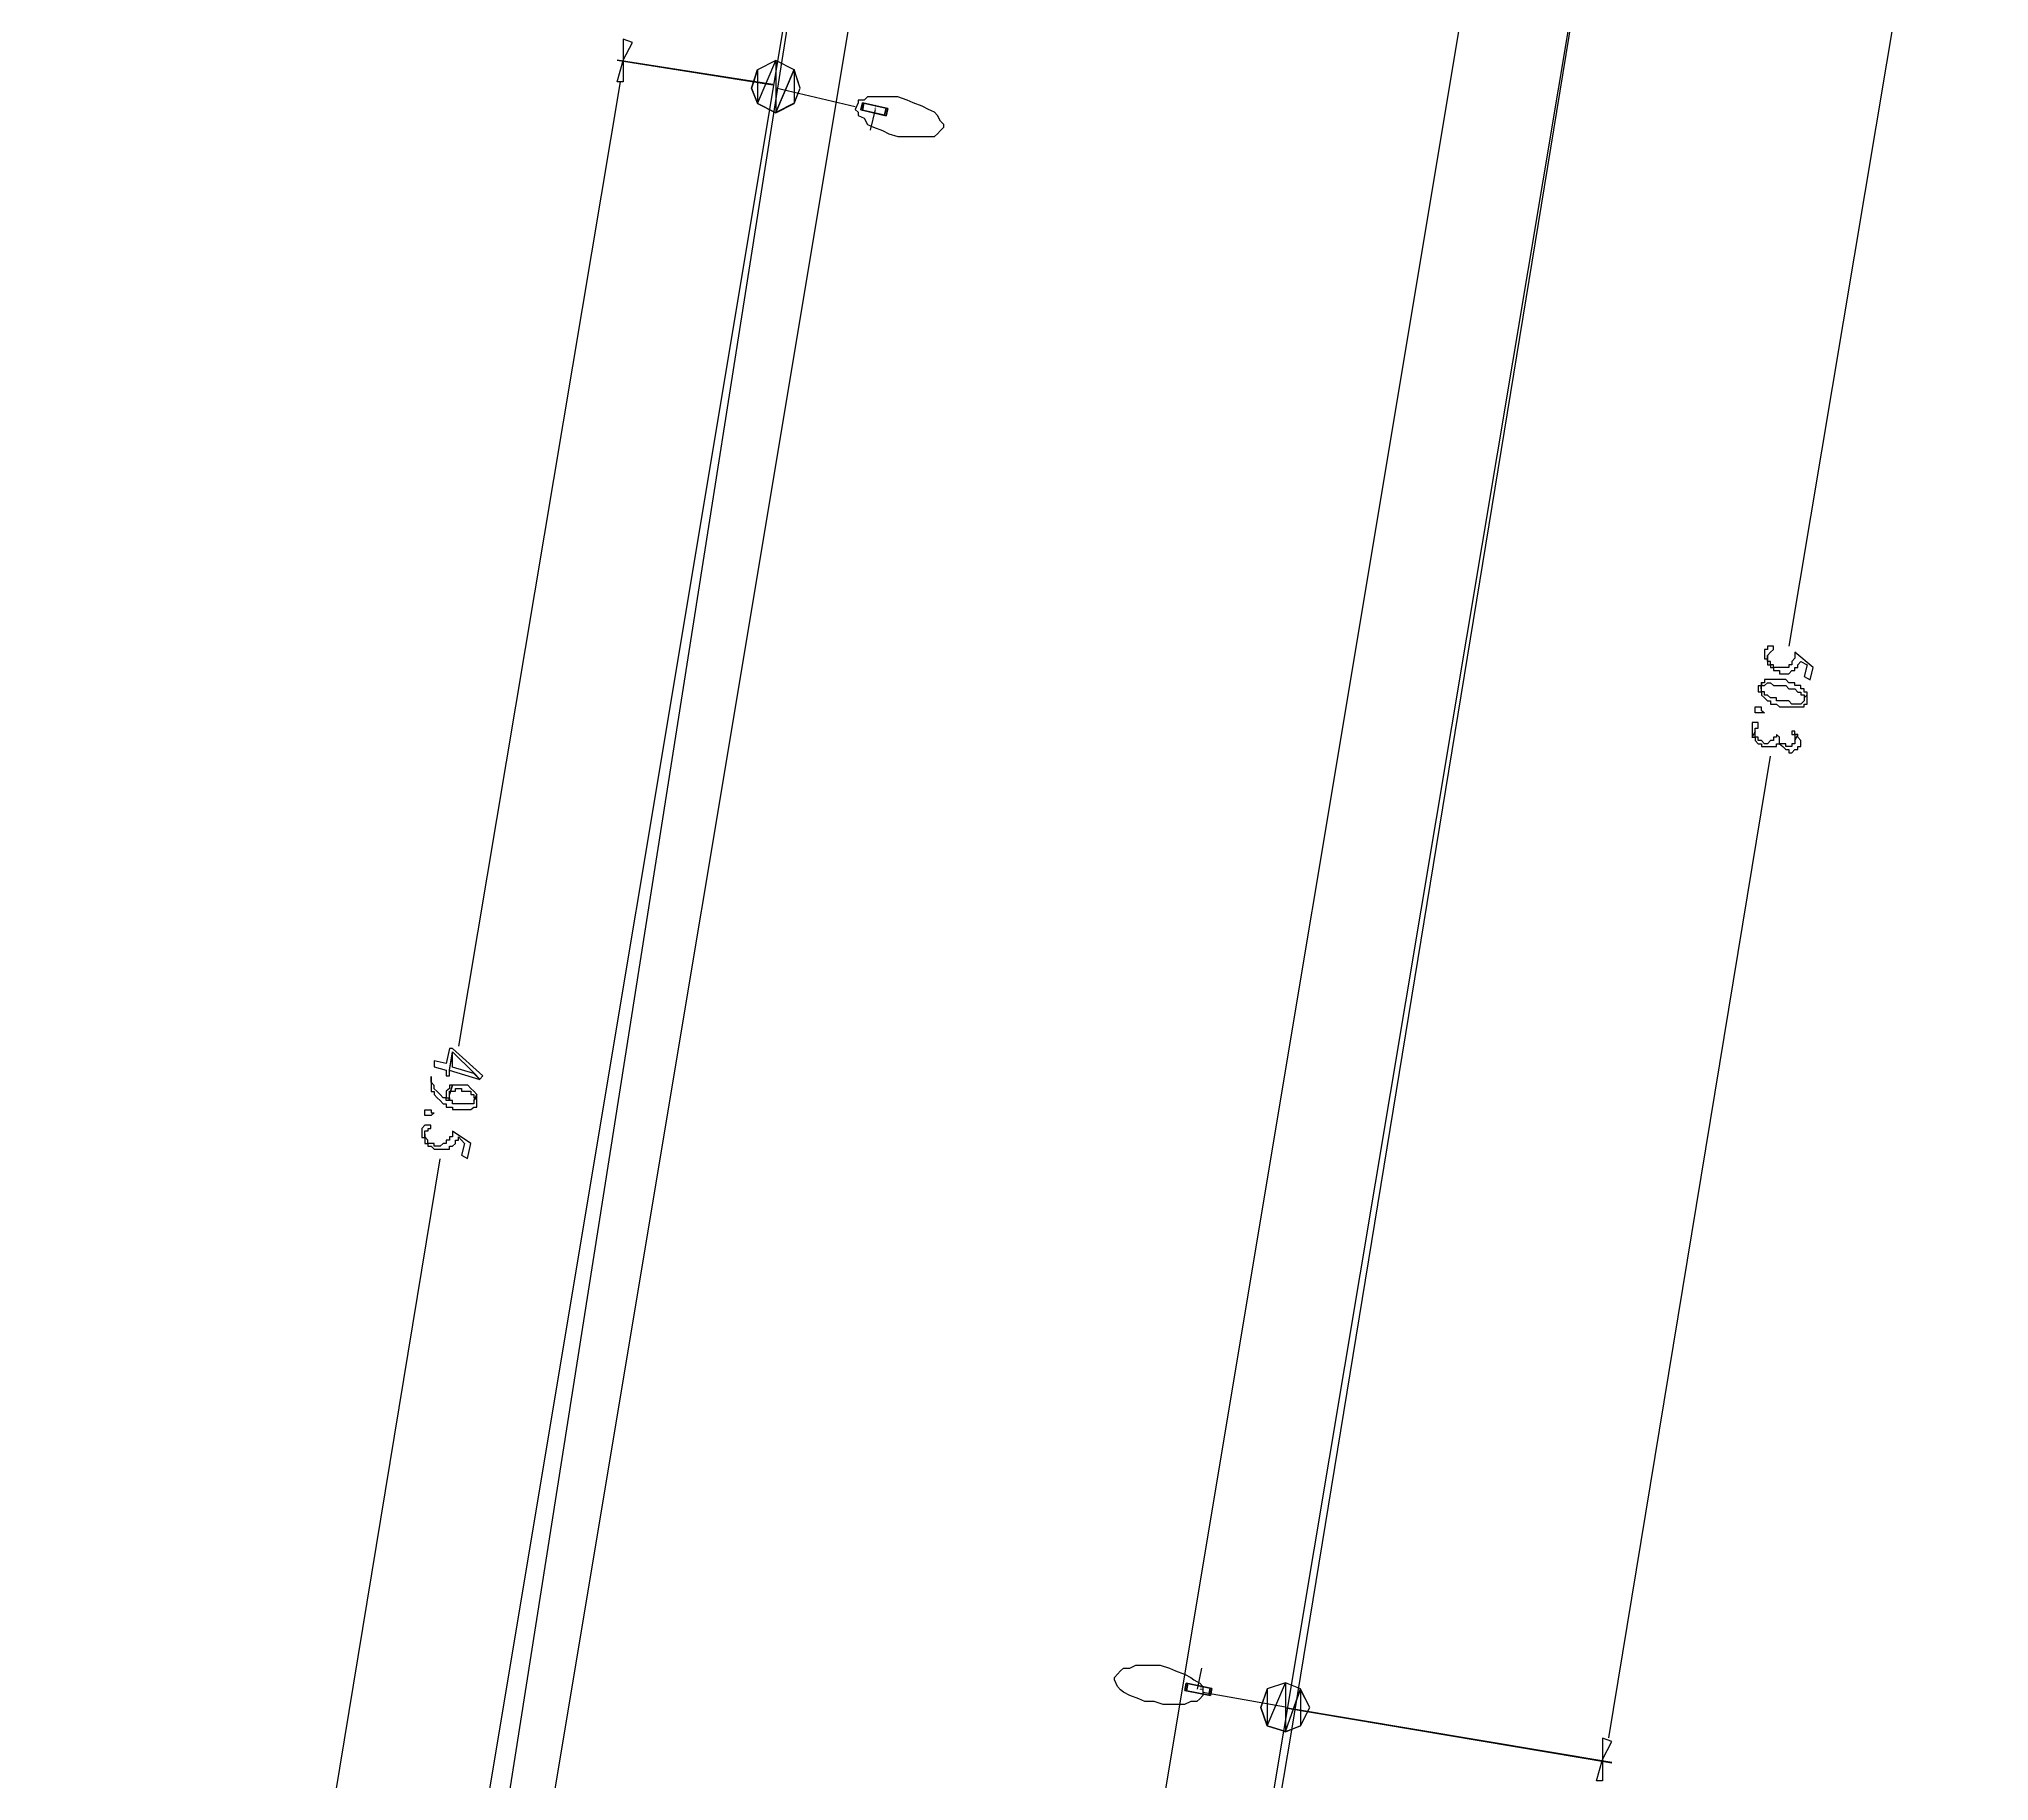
# Model space of a CAD drawing. Extents: x 212106 to 638151, y -1311344 to 1260505.
# Drawn here: x 383780 to 429430, y 905301 to 946094 of the extents above; entities that cross this region are included whole.
import ezdxf

# ---------------------------------------------------------------- set-up
doc = ezdxf.new("R2010")
doc.units = 0
doc.header["$MEASUREMENT"] = 0
for name, color, linetype in [('at_Entity', 7, 'Continuous'), ('DLXLUM01', 3, 'Continuous'), ('DLXLUMEX', 2, 'Continuous'), ('DLXSCENE', 7, 'Continuous')]:
    doc.layers.add(name, color=color, linetype=linetype)

# ---------------------------------------------------------------- blocks, each defined once
blk = doc.blocks.new('*U154')
for p, q in [((-260, 147), (-298, -18)), ((-298, -18), (-260, 147)), ((298, 18), (-260, 147)), ((-222, 138), (-260, 147)), ((-260, 147), (298, 18)), ((-260, 147), (-222, 138)), ((-222, 138), (-260, -27)), ((-260, -27), (-222, 138)), ((337, 10), (-222, 138)), ((-222, 138), (337, 10)), ((260, -147), (298, 18)), ((298, 18), (260, -147)), ((298, 18), (337, 10)), ((337, 10), (298, 18)), ((299, -156), (337, 10)), ((337, 10), (299, -156)), ((-298, -18), (260, -147)), ((260, -147), (-298, -18)), ((-298, -18), (-260, -27)), ((-260, -27), (-298, -18)), ((-260, -27), (299, -156)), ((299, -156), (-260, -27)), ((260, -147), (299, -156)), ((299, -156), (260, -147))]:
    blk.add_line(p, q)
at = {"color": 1}
blk.add_line((38, -9), (-74, -496), dxfattribs=at)
at = {"layer": 'DLXLUMEX', "color": 7}
blk.add_text('1', height=100, dxfattribs=at).set_placement((0, 0))
blk = doc.blocks.new('*U105')
at = {"color": 1}
blk.add_line((-39, 8), (58, 498), dxfattribs=at)
for p, q in [((-303, 147), (-336, -20)), ((-336, -20), (-303, 147)), ((-265, 139), (-303, 147)), ((259, 35), (-303, 147)), ((-303, 147), (-265, 139)), ((-303, 147), (259, 35)), ((-265, 139), (-298, -28)), ((-298, -28), (-265, 139)), ((298, 28), (-265, 139)), ((-265, 139), (298, 28)), ((226, -131), (259, 35)), ((259, 35), (226, -131)), ((298, 28), (259, 35)), ((259, 35), (298, 28)), ((265, -139), (298, 28)), ((298, 28), (265, -139)), ((-336, -20), (226, -131)), ((-298, -28), (-336, -20)), ((-336, -20), (-298, -28)), ((226, -131), (-336, -20)), ((-298, -28), (265, -139)), ((265, -139), (-298, -28)), ((226, -131), (265, -139)), ((265, -139), (226, -131))]:
    blk.add_line(p, q)
at = {"layer": 'DLXLUMEX', "color": 7}
blk.add_text('1', height=100, dxfattribs=at).set_placement((0, 0))
blk = doc.blocks.new('*U97')
for p, q in [((51242, 967276), (43243, 916992)), ((55171, 877848), (63385, 927998)), ((43243, 916992), (35530, 868004)), ((47027, 829921), (55171, 877848))]:
    blk.add_line(p, q)

msp = doc.modelspace()

# ---------------------------------------------------------------- linework, layer by layer
at = {"layer": 'at_Entity', "color": 4}
for p, q in [((465456, 1237080), (356316, 581961)), ((449884, 1229433), (342316, 583735))]:
    msp.add_line(p, q, dxfattribs=at)
at = {"layer": 'at_Entity', "color": 1}
for p, q in [((448385, 1229513), (340674, 583168)), ((466885, 1229375), (358388, 580248))]:
    msp.add_line(p, q, dxfattribs=at)
at = {"layer": 'at_Entity', "color": 0}
for p, q in [((428599, 954868), (424744, 931877)), ((397672, 946010), (397457, 946088)), ((397457, 946088), (397457, 945594)), ((397457, 945594), (397672, 946010)), ((400957, 945016), (397314, 945587)), ((397314, 945093), (397458, 945587)), ((400958, 945029), (397315, 945596)), ((397458, 945587), (397458, 945093)), ((401030, 945587), (400600, 945371)), ((401030, 945587), (400600, 945371)), ((400600, 944584), (401030, 945587)), ((400600, 944584), (401030, 945587)), ((401030, 945587), (400600, 945371)), ((401030, 945587), (400600, 945371)), ((401030, 945587), (400600, 945371)), ((400600, 944584), (401030, 945587)), ((400600, 944584), (401030, 945587)), ((401030, 945587), (400600, 945371)), ((401457, 945371), (401030, 945587)), ((401457, 945371), (401030, 945587)), ((401030, 945587), (401030, 944368)), ((401030, 945587), (401030, 944368)), ((401457, 945371), (401030, 945587)), ((401457, 945371), (401030, 945587)), ((401457, 945371), (401030, 945587)), ((401030, 945587), (401030, 944368)), ((401030, 945587), (401030, 944368)), ((401457, 945371), (401030, 945587)), ((397387, 945093), (393600, 922510)), ((397458, 945093), (397314, 945093)), ((400600, 945371), (400457, 944939)), ((400600, 945371), (400457, 944939)), ((400600, 945371), (400457, 944939)), ((400600, 945371), (400457, 944939)), ((400459, 944945), (400601, 945377)), ((400459, 944945), (400601, 945377)), ((400600, 945371), (400600, 944584)), ((400600, 945371), (400600, 944584)), ((400601, 945377), (400601, 944590)), ((400601, 945377), (400601, 944590)), ((401030, 944374), (401459, 945377)), ((401030, 944374), (401459, 945377)), ((401030, 944368), (401457, 945371)), ((401030, 944368), (401457, 945371)), ((401601, 944939), (401457, 945371)), ((401601, 944939), (401457, 945371)), ((401601, 944939), (401457, 945371)), ((401601, 944939), (401457, 945371)), ((401601, 944945), (401459, 945377)), ((401459, 945377), (401459, 944590)), ((401459, 945377), (401459, 944590)), ((401601, 944945), (401459, 945377)), ((401459, 945377), (401459, 944590)), ((401459, 945377), (401459, 944590)), ((400457, 944939), (400600, 944584)), ((400457, 944939), (400600, 944584)), ((400457, 944939), (400600, 944584)), ((400457, 944939), (400600, 944584)), ((400601, 944590), (400459, 944945)), ((400601, 944590), (400459, 944945)), ((400600, 944584), (401030, 944368)), ((401030, 944368), (400600, 944584)), ((400600, 944584), (401030, 944368)), ((400600, 944584), (401030, 944368)), ((401030, 944368), (400600, 944584)), ((400600, 944584), (401030, 944368)), ((401030, 944947), (402886, 944515)), ((401459, 944590), (401030, 944374)), ((401459, 944590), (401030, 944374)), ((401030, 944368), (401457, 944584)), ((401030, 944368), (401457, 944584)), ((401030, 944368), (401457, 944584)), ((401030, 944368), (401457, 944584)), ((401457, 944584), (401601, 944939)), ((401457, 944584), (401601, 944939)), ((401457, 944584), (401601, 944939)), ((401457, 944584), (401601, 944939)), ((401459, 944590), (401601, 944945)), ((401459, 944590), (401601, 944945)), ((402959, 944598), (402886, 944444)), ((403101, 944660), (402959, 944660)), ((402959, 944660), (402959, 944598)), ((403173, 944737), (403101, 944660)), ((403315, 944737), (403173, 944737)), ((403530, 944737), (403315, 944737)), ((403673, 944737), (403530, 944737)), ((403886, 944737), (403673, 944737)), ((404101, 944660), (403886, 944737)), ((404244, 944598), (404101, 944660)), ((404459, 944521), (404244, 944598)), ((404601, 944444), (404459, 944521)), ((401030, 944368), (401030, 944368)), ((401030, 944368), (401030, 944368)), ((401030, 944368), (401030, 944368)), ((402886, 944444), (402959, 944382)), ((402959, 944382), (402959, 944305)), ((402959, 944305), (403101, 944243)), ((403101, 944243), (403173, 944089)), ((403173, 944089), (403315, 944027)), ((404744, 944382), (404601, 944444)), ((404815, 944305), (404744, 944382)), ((404886, 944166), (404815, 944305)), ((404959, 944089), (404886, 944166)), ((404959, 944027), (404959, 944089)), ((403315, 944027), (403530, 943950)), ((403530, 943950), (403673, 943873)), ((403673, 943873), (403886, 943811)), ((403886, 943811), (404030, 943811)), ((404030, 943811), (404244, 943811)), ((404244, 943811), (404459, 943811)), ((404459, 943811), (404601, 943811)), ((404601, 943811), (404744, 943811)), ((404744, 943811), (404815, 943873)), ((404815, 943873), (404886, 943950)), ((404886, 943950), (404959, 944027)), ((404959, 944027), (404959, 944027)), ((424243, 931795), (424171, 931795)), ((424171, 931795), (424171, 931795)), ((424171, 931795), (424171, 931734)), ((424171, 931734), (424171, 931734)), ((424171, 931734), (424171, 931657)), ((424313, 931872), (424243, 931872)), ((424243, 931872), (424243, 931872)), ((424243, 931872), (424243, 931872)), ((424243, 931872), (424243, 931795)), ((424243, 931657), (424313, 931734)), ((424386, 931872), (424313, 931872)), ((424313, 931872), (424313, 931872)), ((424313, 931734), (424386, 931795)), ((424313, 931734), (424313, 931734)), ((424313, 931734), (424313, 931734)), ((424386, 931795), (424386, 931872)), ((424386, 931872), (424386, 931872)), ((424386, 931795), (424386, 931795)), ((424386, 931795), (424386, 931795)), ((425313, 931379), (424885, 931732)), ((424885, 931732), (424885, 931656)), ((424171, 931657), (424171, 931657)), ((424171, 931657), (424171, 931657)), ((424171, 931657), (424171, 931580)), ((424171, 931580), (424171, 931580)), ((424171, 931580), (424243, 931580)), ((424242, 931594), (424242, 931656)), ((424242, 931656), (424242, 931517)), ((424242, 931517), (424242, 931594)), ((424242, 931594), (424242, 931594)), ((424242, 931594), (424242, 931594)), ((424314, 931517), (424242, 931517)), ((424242, 931517), (424242, 931517)), ((424242, 931517), (424242, 931441)), ((424242, 931441), (424242, 931441)), ((424242, 931441), (424314, 931441)), ((424243, 931519), (424243, 931657)), ((424243, 931657), (424243, 931657)), ((424243, 931657), (424243, 931657)), ((424243, 931657), (424243, 931657)), ((424243, 931580), (424243, 931519)), ((424314, 931441), (424314, 931517)), ((424314, 931517), (424314, 931517)), ((424386, 931441), (424314, 931441)), ((424314, 931441), (424314, 931379)), ((424314, 931379), (424314, 931379)), ((424314, 931379), (424386, 931379)), ((424386, 931379), (424386, 931441)), ((424386, 931441), (424386, 931441)), ((424457, 931379), (424386, 931379)), ((424386, 931379), (424386, 931303)), ((424386, 931303), (424386, 931303)), ((424386, 931303), (424386, 931303)), ((424386, 931303), (424457, 931303)), ((424529, 931379), (424457, 931379)), ((424457, 931379), (424457, 931379)), ((424457, 931303), (424457, 931303)), ((424457, 931303), (424529, 931303)), ((424600, 931379), (424529, 931379)), ((424529, 931379), (424529, 931379)), ((424529, 931303), (424529, 931226)), ((424672, 931379), (424600, 931379)), ((424600, 931379), (424600, 931379)), ((424600, 931379), (424600, 931379)), ((424742, 931379), (424672, 931379)), ((424672, 931379), (424672, 931379)), ((424672, 931379), (424672, 931379)), ((424815, 931441), (424742, 931441)), ((424742, 931441), (424742, 931441)), ((424742, 931441), (424742, 931379)), ((424742, 931226), (424815, 931303)), ((424885, 931594), (424815, 931517)), ((424815, 931517), (424815, 931517)), ((424815, 931517), (424815, 931517)), ((424815, 931517), (424815, 931441)), ((424815, 931441), (424815, 931441)), ((424815, 931303), (424815, 931303)), ((424815, 931303), (424815, 931303)), ((424815, 931303), (424885, 931303)), ((424885, 931656), (424885, 931656)), ((424885, 931656), (424885, 931594)), ((424885, 931594), (424885, 931594)), ((424885, 931594), (424885, 931594)), ((424885, 931303), (424885, 931379)), ((424885, 931379), (424885, 931379)), ((424885, 931379), (424957, 931379)), ((424885, 931303), (424885, 931303)), ((424957, 931441), (425028, 931517)), ((424957, 931379), (424957, 931441)), ((424957, 931441), (424957, 931441)), ((424957, 931379), (424957, 931379)), ((425028, 931517), (425028, 931517)), ((425028, 931517), (425028, 931517)), ((425028, 931517), (425171, 931441)), ((425171, 931441), (425100, 931164)), ((425243, 931088), (425313, 931379)), ((424101, 930945), (424029, 930945)), ((424029, 930945), (424029, 930884)), ((424029, 930884), (424029, 930884)), ((424029, 930884), (424029, 930884)), ((424029, 930884), (424029, 930884)), ((424029, 930884), (424029, 930807)), ((424029, 930807), (424101, 930807)), ((424171, 931015), (424100, 931015)), ((424100, 931015), (424100, 931015)), ((424100, 931015), (424100, 930877)), ((424100, 930877), (424100, 930954)), ((424100, 930954), (424100, 930954)), ((424100, 930954), (424171, 930954)), ((424100, 930877), (424100, 930877)), ((424101, 930884), (424101, 931022)), ((424101, 931022), (424101, 931022)), ((424101, 931022), (424101, 930945)), ((424101, 930945), (424101, 930945)), ((424101, 930807), (424101, 930884)), ((424101, 930884), (424101, 930884)), ((424101, 930884), (424101, 930884)), ((424171, 930807), (424101, 930807)), ((424101, 930807), (424101, 930807)), ((424101, 930807), (424101, 930731)), ((424243, 931092), (424171, 931092)), ((424171, 931092), (424171, 931015)), ((424171, 930954), (424243, 931015)), ((424171, 930954), (424171, 930954)), ((424171, 930954), (424171, 930954)), ((424171, 930731), (424171, 930807)), ((424314, 931092), (424243, 931092)), ((424243, 931092), (424243, 931092)), ((424243, 931092), (424243, 931092)), ((424243, 931015), (424243, 931015)), ((424243, 931015), (424243, 931015)), ((424243, 931015), (424314, 931015)), ((424386, 931092), (424314, 931092)), ((424314, 931092), (424314, 931092)), ((424314, 931015), (424314, 931015)), ((424314, 931015), (424386, 930954)), ((424458, 931092), (424386, 931092)), ((424386, 931092), (424386, 931092)), ((424386, 930954), (424386, 930954)), ((424386, 930954), (424458, 930954)), ((424529, 931092), (424458, 931092)), ((424458, 931092), (424458, 931092)), ((424458, 931092), (424458, 931092)), ((424458, 930954), (424458, 930954)), ((424458, 930954), (424529, 930954)), ((424529, 931226), (424600, 931226)), ((424601, 931092), (424529, 931092)), ((424529, 931092), (424529, 931092)), ((424529, 930954), (424529, 930954)), ((424529, 930954), (424601, 930954)), ((424600, 931226), (424600, 931226)), ((424600, 931226), (424600, 931226)), ((424600, 931226), (424672, 931226)), ((424671, 931092), (424601, 931092)), ((424601, 931092), (424601, 931092)), ((424601, 930954), (424601, 930954)), ((424601, 930954), (424601, 930954)), ((424601, 930954), (424671, 930954)), ((424744, 931015), (424671, 931092)), ((424671, 931092), (424671, 931092)), ((424671, 930954), (424671, 930954)), ((424671, 930954), (424744, 930877)), ((424672, 931226), (424672, 931226)), ((424672, 931226), (424742, 931226)), ((424742, 931226), (424742, 931226)), ((424814, 931015), (424744, 931015)), ((424744, 931015), (424744, 931015)), ((424744, 930877), (424744, 930877)), ((424744, 930877), (424814, 930877)), ((424886, 931015), (424814, 931015)), ((424814, 931015), (424814, 931015)), ((424814, 930877), (424814, 930877)), ((424814, 930877), (424886, 930877)), ((424886, 930954), (424886, 931015)), ((424957, 930954), (424886, 930954)), ((424886, 930954), (424886, 930954)), ((424886, 930877), (424886, 930877)), ((424886, 930877), (424957, 930800)), ((425029, 930954), (424957, 930954)), ((424957, 930954), (424957, 930954)), ((424957, 930954), (424957, 930954)), ((425029, 930877), (425029, 930954)), ((425100, 930877), (425029, 930877)), ((425029, 930877), (425029, 930877)), ((425100, 931164), (425243, 931088)), ((425100, 930800), (425100, 930877)), ((423958, 930375), (423958, 930452)), ((423958, 930452), (423958, 930452)), ((423958, 930452), (424030, 930452)), ((423958, 930314), (423958, 930375)), ((423958, 930375), (423958, 930375)), ((423958, 930375), (423958, 930375)), ((423958, 930375), (423958, 930375)), ((424030, 930452), (424030, 930452)), ((424030, 930452), (424030, 930452)), ((424030, 930452), (424100, 930452)), ((424100, 930452), (424100, 930375)), ((424100, 930375), (424100, 930375)), ((424100, 930375), (424100, 930375)), ((424100, 930375), (424172, 930314)), ((424101, 930731), (424101, 930731)), ((424101, 930731), (424101, 930731)), ((424101, 930731), (424101, 930731)), ((424101, 930731), (424171, 930669)), ((424244, 930731), (424171, 930731)), ((424171, 930731), (424171, 930731)), ((424171, 930669), (424171, 930669)), ((424171, 930669), (424171, 930669)), ((424171, 930669), (424244, 930592)), ((424314, 930669), (424244, 930731)), ((424244, 930731), (424244, 930731)), ((424244, 930731), (424244, 930731)), ((424244, 930592), (424244, 930592)), ((424244, 930592), (424244, 930592)), ((424244, 930592), (424314, 930592)), ((424386, 930669), (424314, 930669)), ((424314, 930669), (424314, 930669)), ((424314, 930669), (424314, 930669)), ((424314, 930592), (424314, 930516)), ((424314, 930516), (424314, 930516)), ((424314, 930516), (424386, 930516)), ((424457, 930669), (424386, 930669)), ((424386, 930669), (424386, 930669)), ((424386, 930516), (424386, 930516)), ((424386, 930516), (424457, 930516)), ((424457, 930592), (424457, 930669)), ((424529, 930592), (424457, 930592)), ((424457, 930516), (424457, 930516)), ((424457, 930516), (424529, 930454)), ((424601, 930592), (424529, 930592)), ((424529, 930592), (424529, 930592)), ((424529, 930454), (424529, 930454)), ((424529, 930454), (424601, 930454)), ((424672, 930592), (424601, 930592)), ((424601, 930592), (424601, 930592)), ((424601, 930454), (424601, 930454)), ((424601, 930454), (424601, 930454)), ((424601, 930454), (424672, 930454)), ((424744, 930592), (424672, 930592)), ((424672, 930454), (424672, 930454)), ((424672, 930454), (424744, 930454)), ((424814, 930516), (424744, 930592)), ((424744, 930592), (424744, 930592)), ((424744, 930454), (424744, 930454)), ((424744, 930454), (424814, 930454)), ((424887, 930516), (424814, 930516)), ((424814, 930516), (424814, 930516)), ((424814, 930516), (424814, 930516)), ((424814, 930454), (424814, 930454)), ((424814, 930454), (424887, 930454)), ((424957, 930516), (424887, 930516)), ((424887, 930516), (424887, 930516)), ((424887, 930454), (424887, 930454)), ((424887, 930454), (424887, 930454)), ((424887, 930454), (424957, 930454)), ((424957, 930800), (424957, 930800)), ((424957, 930800), (425029, 930800)), ((425029, 930516), (424957, 930516)), ((424957, 930516), (424957, 930516)), ((424957, 930516), (424957, 930516)), ((424957, 930454), (424957, 930454)), ((424957, 930454), (425029, 930454)), ((425029, 930800), (425029, 930800)), ((425029, 930800), (425029, 930739)), ((425029, 930739), (425100, 930739)), ((425100, 930592), (425029, 930516)), ((425029, 930516), (425029, 930516)), ((425029, 930454), (425029, 930454)), ((425029, 930454), (425029, 930454)), ((425029, 930454), (425100, 930454)), ((425172, 930800), (425100, 930800)), ((425100, 930800), (425100, 930800)), ((425100, 930739), (425100, 930739)), ((425100, 930739), (425100, 930739)), ((425100, 930739), (425100, 930662)), ((425100, 930662), (425172, 930739)), ((425172, 930731), (425100, 930669)), ((425100, 930669), (425100, 930592)), ((425100, 930662), (425100, 930662)), ((425100, 930662), (425100, 930662)), ((425100, 930592), (425100, 930592)), ((425100, 930592), (425100, 930592)), ((425100, 930592), (425100, 930592)), ((425100, 930454), (425100, 930516)), ((425100, 930516), (425100, 930516)), ((425100, 930516), (425172, 930516)), ((425172, 930739), (425172, 930800)), ((425172, 930669), (425172, 930731)), ((425172, 930731), (425172, 930731)), ((425172, 930592), (425172, 930669)), ((425172, 930669), (425172, 930669)), ((425172, 930669), (425172, 930669)), ((425172, 930516), (425172, 930592)), ((425172, 930592), (425172, 930592)), ((425172, 930592), (425172, 930592)), ((425172, 930516), (425172, 930516)), ((423958, 930091), (423885, 930091)), ((423885, 930091), (423885, 930014)), ((423885, 930014), (423885, 930014)), ((423885, 930014), (423885, 929953)), ((423885, 929953), (423885, 929953)), ((423885, 929953), (423885, 929953)), ((423885, 929953), (423885, 929876)), ((424030, 930314), (423958, 930314)), ((423958, 930314), (423958, 930314)), ((424028, 930091), (423958, 930091)), ((423958, 930091), (423958, 930091)), ((423958, 930091), (423958, 930091)), ((423958, 929876), (423958, 929953)), ((423958, 929953), (423958, 929953)), ((423958, 929953), (423958, 929953)), ((423958, 929953), (424028, 929953)), ((424028, 930014), (424028, 930091)), ((424028, 930091), (424028, 930091)), ((424028, 930091), (424028, 930091)), ((424028, 930091), (424028, 930091)), ((424028, 930091), (424028, 930091)), ((424028, 929953), (424028, 930014)), ((424028, 930014), (424028, 930014)), ((424028, 930014), (424028, 930014)), ((424028, 930014), (424028, 930014)), ((424028, 929953), (424028, 929953)), ((424100, 930314), (424030, 930314)), ((424030, 930314), (424030, 930314)), ((424030, 930314), (424030, 930314)), ((424100, 930314), (424100, 930314)), ((424100, 930314), (424100, 930314)), ((424100, 930314), (424100, 930314)), ((424172, 930314), (424100, 930314)), ((424100, 930314), (424100, 930314)), ((424100, 930314), (424100, 930314)), ((423885, 929876), (423885, 929876)), ((423885, 929876), (423885, 929799)), ((423885, 929738), (423958, 929876)), ((423885, 929799), (423885, 929799)), ((423885, 929799), (423885, 929799)), ((423885, 929799), (423885, 929738)), ((423958, 929881), (423886, 929743)), ((423886, 929743), (423958, 929743)), ((423958, 929805), (423958, 929881)), ((423958, 929876), (423958, 929876)), ((423958, 929743), (423958, 929805)), ((423958, 929805), (423958, 929805)), ((423958, 929805), (423958, 929805)), ((424029, 929743), (423958, 929743)), ((423958, 929743), (423958, 929743)), ((423958, 929743), (423958, 929743)), ((423958, 929743), (423958, 929666)), ((423958, 929666), (423958, 929666)), ((423958, 929666), (423958, 929666)), ((423958, 929666), (423958, 929666)), ((423958, 929666), (424029, 929590)), ((424029, 929666), (424029, 929743)), ((424101, 929666), (424029, 929666)), ((424029, 929590), (424029, 929590)), ((424029, 929590), (424029, 929590)), ((424029, 929590), (424101, 929590)), ((424172, 929590), (424101, 929666)), ((424101, 929666), (424101, 929666)), ((424101, 929666), (424101, 929666)), ((424101, 929666), (424101, 929666)), ((424101, 929590), (424101, 929528)), ((424101, 929528), (424172, 929528)), ((424244, 929590), (424172, 929590)), ((424172, 929590), (424172, 929590)), ((424172, 929528), (424172, 929528)), ((424172, 929528), (424244, 929528)), ((424314, 929666), (424244, 929590)), ((424244, 929590), (424244, 929590)), ((424244, 929528), (424244, 929528)), ((424244, 929528), (424244, 929528)), ((424244, 929528), (424314, 929528)), ((424386, 929666), (424314, 929666)), ((424314, 929666), (424314, 929666)), ((424314, 929666), (424314, 929666)), ((424314, 929528), (424314, 929528)), ((424314, 929528), (424386, 929528)), ((424457, 929743), (424386, 929743)), ((424386, 929743), (424386, 929743)), ((424386, 929743), (424386, 929666)), ((424386, 929666), (424386, 929666)), ((424386, 929528), (424386, 929528)), ((424386, 929528), (424386, 929528)), ((424386, 929528), (424457, 929528)), ((424529, 929743), (424457, 929805)), ((424457, 929805), (424457, 929805)), ((424457, 929805), (424457, 929805)), ((424457, 929805), (424457, 929805)), ((424457, 929805), (424457, 929805)), ((424457, 929805), (424457, 929805)), ((424457, 929805), (424457, 929743)), ((424457, 929743), (424457, 929743)), ((424457, 929528), (424457, 929590)), ((424457, 929590), (424529, 929590)), ((424457, 929528), (424457, 929528)), ((424529, 929666), (424529, 929743)), ((424529, 929743), (424529, 929743)), ((424529, 929743), (424529, 929743)), ((424529, 929590), (424529, 929666)), ((424529, 929666), (424529, 929666)), ((424601, 929590), (424529, 929590)), ((424529, 929590), (424529, 929590)), ((424529, 929590), (424529, 929590)), ((424529, 929590), (424529, 929590)), ((424529, 929590), (424601, 929528)), ((424672, 929590), (424601, 929590)), ((424601, 929590), (424601, 929590)), ((424601, 929590), (424601, 929590)), ((424601, 929528), (424601, 929528)), ((424601, 929528), (424601, 929528)), ((424601, 929528), (424672, 929452)), ((424672, 929528), (424672, 929590)), ((424672, 929590), (424672, 929590)), ((424744, 929528), (424672, 929528)), ((424672, 929452), (424672, 929452)), ((424672, 929452), (424672, 929452)), ((424672, 929452), (424744, 929452)), ((424814, 929528), (424744, 929528)), ((424744, 929528), (424744, 929528)), ((424744, 929452), (424744, 929452)), ((424744, 929452), (424744, 929375)), ((424886, 929881), (424814, 929881)), ((424814, 929881), (424814, 929881)), ((424814, 929881), (424814, 929881)), ((424814, 929881), (424814, 929805)), ((424814, 929805), (424886, 929805)), ((424886, 929590), (424814, 929590)), ((424814, 929590), (424814, 929528)), ((424814, 929528), (424814, 929528)), ((424814, 929375), (424886, 929452)), ((424886, 929805), (424886, 929881)), ((424886, 929881), (424886, 929881)), ((424957, 929805), (424886, 929805)), ((424886, 929805), (424886, 929805)), ((424886, 929805), (424886, 929743)), ((424886, 929666), (424957, 929805)), ((424957, 929805), (424886, 929666)), ((424886, 929743), (424886, 929743)), ((424886, 929743), (424886, 929743)), ((424886, 929743), (424886, 929666)), ((424886, 929666), (424886, 929666)), ((424886, 929666), (424886, 929666)), ((424886, 929666), (424886, 929590)), ((424886, 929590), (424886, 929590)), ((424886, 929590), (424886, 929590)), ((424886, 929452), (424886, 929452)), ((424886, 929452), (424886, 929452)), ((424886, 929452), (424957, 929452)), ((424957, 929743), (424957, 929805)), ((425029, 929666), (424957, 929743)), ((424957, 929743), (424957, 929743)), ((424957, 929743), (424957, 929743)), ((424957, 929452), (424957, 929528)), ((424957, 929528), (425029, 929528)), ((424957, 929452), (424957, 929452)), ((424957, 929452), (424957, 929452)), ((425029, 929590), (425029, 929666)), ((425029, 929666), (425029, 929666)), ((425029, 929666), (425029, 929666)), ((425029, 929528), (425029, 929590)), ((425029, 929528), (425029, 929528)), ((420528, 906312), (424314, 929303)), ((424744, 929375), (424814, 929375)), ((424814, 929375), (424814, 929375)), ((393316, 922102), (393030, 922163)), ((393030, 922163), (393030, 922025)), ((393388, 922453), (393316, 922102)), ((393458, 922372), (393386, 921944)), ((393458, 922453), (393388, 922453)), ((393388, 921949), (393458, 922377)), ((394174, 921811), (393458, 922453)), ((393458, 922377), (393958, 921887)), ((393458, 922020), (393458, 922372)), ((392958, 921725), (392958, 921801)), ((392958, 921801), (392958, 921801)), ((392958, 921801), (392958, 921725)), ((392958, 921664), (392958, 921725)), ((392958, 921725), (392958, 921725)), ((392958, 921725), (392958, 921725)), ((392958, 921725), (392958, 921725)), ((392958, 921725), (392958, 921664)), ((393030, 922025), (393316, 921949)), ((393316, 921949), (393316, 921811)), ((393316, 921811), (393388, 921811)), ((393386, 921944), (394100, 921730)), ((393388, 921811), (393388, 921949)), ((393958, 921867), (393458, 922020)), ((393958, 921887), (394102, 921735)), ((394100, 921730), (393958, 921867)), ((394102, 921735), (394174, 921811)), ((393029, 921587), (392958, 921664)), ((392958, 921664), (392958, 921664)), ((392958, 921664), (392958, 921664)), ((392958, 921664), (392958, 921664)), ((392958, 921664), (392958, 921587)), ((392958, 921587), (392958, 921587)), ((392958, 921587), (392958, 921587)), ((392958, 921587), (392958, 921511)), ((392958, 921511), (392958, 921511)), ((392958, 921511), (392958, 921450)), ((392958, 921450), (392958, 921450)), ((392958, 921450), (393029, 921450)), ((393029, 921511), (393029, 921587)), ((393029, 921587), (393029, 921587)), ((393029, 921587), (393029, 921587)), ((393101, 921450), (393029, 921511)), ((393029, 921511), (393029, 921511)), ((393029, 921511), (393029, 921511)), ((393029, 921450), (393029, 921450)), ((393029, 921450), (393029, 921373)), ((393029, 921373), (393029, 921373)), ((393029, 921373), (393101, 921297)), ((393172, 921373), (393101, 921450)), ((393101, 921450), (393101, 921450)), ((393101, 921450), (393101, 921450)), ((393101, 921297), (393101, 921297)), ((393101, 921297), (393101, 921297)), ((393101, 921297), (393172, 921236)), ((393243, 921297), (393172, 921373)), ((393172, 921373), (393172, 921373)), ((393172, 921373), (393172, 921373)), ((393172, 921236), (393172, 921236)), ((393172, 921236), (393172, 921236)), ((393172, 921236), (393243, 921159)), ((393315, 921297), (393243, 921297)), ((393243, 921297), (393243, 921297)), ((393243, 921297), (393243, 921297)), ((393315, 921236), (393315, 921297)), ((393386, 921236), (393315, 921236)), ((393387, 921515), (393316, 921454)), ((393316, 921454), (393316, 921454)), ((393316, 921454), (393316, 921454)), ((393316, 921454), (393316, 921454)), ((393316, 921454), (393316, 921378)), ((393316, 921378), (393316, 921378)), ((393316, 921378), (393316, 921301)), ((393316, 921301), (393387, 921301)), ((393386, 921236), (393386, 921297)), ((393386, 921297), (393386, 921297)), ((393386, 921297), (393386, 921236)), ((393458, 921236), (393386, 921236)), ((393386, 921236), (393386, 921236)), ((393387, 921378), (393458, 921592)), ((393458, 921592), (393387, 921592)), ((393387, 921592), (393387, 921515)), ((393458, 921592), (393387, 921378)), ((393387, 921515), (393387, 921515)), ((393387, 921515), (393387, 921515)), ((393387, 921378), (393387, 921454)), ((393387, 921454), (393458, 921454)), ((393387, 921301), (393387, 921378)), ((393387, 921378), (393387, 921378)), ((393387, 921378), (393387, 921378)), ((393387, 921301), (393387, 921240)), ((393387, 921240), (393387, 921301)), ((393387, 921240), (393387, 921240)), ((393530, 921592), (393458, 921592)), ((393458, 921592), (393458, 921592)), ((393458, 921592), (393458, 921592)), ((393458, 921454), (393458, 921454)), ((393458, 921454), (393458, 921454)), ((393458, 921454), (393530, 921454)), ((393458, 921159), (393458, 921236)), ((393458, 921236), (393458, 921236)), ((393458, 921236), (393458, 921236)), ((393601, 921592), (393530, 921592)), ((393530, 921592), (393530, 921592)), ((393530, 921454), (393530, 921515)), ((393530, 921515), (393601, 921515)), ((393530, 921454), (393530, 921454)), ((393672, 921592), (393601, 921592)), ((393601, 921592), (393601, 921592)), ((393601, 921592), (393601, 921592)), ((393601, 921515), (393601, 921515)), ((393601, 921515), (393672, 921515)), ((393744, 921592), (393672, 921592)), ((393672, 921592), (393672, 921592)), ((393672, 921515), (393672, 921454)), ((393672, 921454), (393744, 921454)), ((393816, 921592), (393744, 921592)), ((393744, 921592), (393744, 921592)), ((393744, 921454), (393744, 921454)), ((393744, 921454), (393744, 921454)), ((393744, 921454), (393816, 921454)), ((393887, 921515), (393816, 921592)), ((393816, 921592), (393816, 921592)), ((393816, 921454), (393816, 921454)), ((393816, 921454), (393887, 921454)), ((393958, 921454), (393887, 921515)), ((393887, 921515), (393887, 921515)), ((393887, 921515), (393887, 921515)), ((393887, 921454), (393887, 921378)), ((393887, 921378), (393958, 921378)), ((394030, 921378), (393958, 921454)), ((393958, 921454), (393958, 921454)), ((393958, 921454), (393958, 921454)), ((393958, 921454), (393958, 921454)), ((393958, 921378), (393958, 921378)), ((393958, 921378), (393958, 921378)), ((393958, 921378), (393958, 921301)), ((393958, 921240), (394030, 921378)), ((394029, 921373), (393958, 921236)), ((393958, 921301), (393958, 921301)), ((393958, 921301), (394030, 921301)), ((394030, 921301), (393958, 921240)), ((393958, 921236), (393958, 921236)), ((393958, 921236), (393958, 921159)), ((394029, 921297), (394029, 921373)), ((394029, 921373), (394029, 921373)), ((394029, 921236), (394029, 921297)), ((394029, 921297), (394029, 921297)), ((394029, 921236), (394029, 921236)), ((394029, 921159), (394029, 921236)), ((392816, 920945), (392816, 921021)), ((392816, 921021), (392816, 921021)), ((392816, 921021), (392887, 921021)), ((392816, 920884), (392816, 920945)), ((392816, 920945), (392816, 920945)), ((392816, 920945), (392816, 920945)), ((392887, 920884), (392816, 920884)), ((392816, 920884), (392816, 920884)), ((392887, 921021), (392887, 921021)), ((392887, 921021), (392887, 921021)), ((392887, 921021), (392887, 921021)), ((392887, 921021), (392958, 921021)), ((392958, 920884), (392887, 920884)), ((392887, 920884), (392887, 920884)), ((392887, 920884), (392887, 920884)), ((392958, 921021), (392958, 921021)), ((392958, 921021), (392958, 921021)), ((392958, 921021), (392958, 920945)), ((393030, 920945), (392958, 920884)), ((392958, 920945), (393030, 920945)), ((392958, 920884), (392958, 920884)), ((392958, 920884), (392958, 920884)), ((392958, 920884), (392958, 920884)), ((393030, 920945), (393030, 920945)), ((393030, 920945), (393030, 920945)), ((393030, 920945), (393030, 920945)), ((393243, 921159), (393243, 921159)), ((393243, 921159), (393243, 921159)), ((393243, 921159), (393315, 921159)), ((393315, 921159), (393315, 921083)), ((393315, 921083), (393386, 921083)), ((393386, 921083), (393386, 921083)), ((393386, 921083), (393386, 921083)), ((393386, 921083), (393458, 921083)), ((393529, 921159), (393458, 921159)), ((393458, 921083), (393458, 921022)), ((393458, 921022), (393529, 921022)), ((393601, 921159), (393529, 921159)), ((393529, 921159), (393529, 921159)), ((393529, 921022), (393529, 921022)), ((393529, 921022), (393529, 921022)), ((393529, 921022), (393601, 921022)), ((393672, 921159), (393601, 921159)), ((393601, 921159), (393601, 921159)), ((393601, 921159), (393601, 921159)), ((393601, 921022), (393601, 921022)), ((393601, 921022), (393672, 921022)), ((393743, 921159), (393672, 921159)), ((393672, 921159), (393672, 921159)), ((393672, 921159), (393672, 921159)), ((393672, 921022), (393672, 921022)), ((393672, 921022), (393743, 921022)), ((393815, 921159), (393743, 921159)), ((393743, 921159), (393743, 921159)), ((393743, 921159), (393743, 921159)), ((393743, 921022), (393743, 921022)), ((393743, 921022), (393815, 921022)), ((393886, 921159), (393815, 921159)), ((393815, 921159), (393815, 921159)), ((393815, 921022), (393815, 921022)), ((393815, 921022), (393815, 921022)), ((393815, 921022), (393886, 921022)), ((393958, 921159), (393886, 921159)), ((393886, 921159), (393886, 921159)), ((393886, 921022), (393958, 921083)), ((393886, 921022), (393886, 921022)), ((393886, 921022), (393886, 921022)), ((393958, 921159), (393958, 921159)), ((393958, 921159), (393958, 921159)), ((393958, 921083), (393958, 921083)), ((393958, 921083), (393958, 921083)), ((393958, 921083), (394029, 921083)), ((394029, 921083), (394029, 921159)), ((394029, 921159), (394029, 921159)), ((394029, 921159), (394029, 921159)), ((392815, 920660), (392743, 920584)), ((392743, 920584), (392743, 920584)), ((392743, 920584), (392743, 920584)), ((392743, 920584), (392743, 920523)), ((392743, 920523), (392743, 920523)), ((392743, 920523), (392743, 920446)), ((392743, 920446), (392743, 920446)), ((392743, 920446), (392743, 920446)), ((392743, 920446), (392743, 920370)), ((392743, 920370), (392743, 920370)), ((392743, 920370), (392815, 920370)), ((392887, 920660), (392815, 920660)), ((392815, 920660), (392815, 920660)), ((392815, 920660), (392815, 920660)), ((392815, 920660), (392815, 920660)), ((392815, 920446), (392815, 920523)), ((392815, 920523), (392815, 920523)), ((392815, 920523), (392887, 920523)), ((392815, 920370), (392815, 920446)), ((392815, 920446), (392815, 920446)), ((392816, 920383), (392816, 920444)), ((392816, 920444), (392816, 920444)), ((392816, 920444), (392816, 920383)), ((392886, 920307), (392816, 920383)), ((392816, 920383), (392816, 920383)), ((392816, 920383), (392816, 920383)), ((392816, 920383), (392816, 920307)), ((392816, 920307), (392816, 920307)), ((392816, 920307), (392816, 920230)), ((392886, 920230), (392886, 920307)), ((392886, 920307), (392886, 920307)), ((392886, 920307), (392886, 920307)), ((392957, 920660), (392887, 920660)), ((392887, 920660), (392887, 920660)), ((392887, 920660), (392887, 920660)), ((392887, 920523), (392887, 920584)), ((392887, 920584), (392887, 920584)), ((392887, 920584), (392887, 920584)), ((392887, 920584), (392957, 920584)), ((392957, 920584), (392957, 920660)), ((392957, 920660), (392957, 920660)), ((392957, 920584), (392957, 920584)), ((393387, 920307), (393316, 920307)), ((393316, 920307), (393316, 920230)), ((393458, 920383), (393387, 920383)), ((393387, 920383), (393387, 920383)), ((393387, 920383), (393387, 920307)), ((393387, 920307), (393387, 920307)), ((393387, 920307), (393387, 920307)), ((393887, 920230), (393458, 920521)), ((393458, 920521), (393458, 920521)), ((393458, 920521), (393458, 920444)), ((393458, 920444), (393458, 920444)), ((393458, 920444), (393458, 920383)), ((393530, 920230), (393530, 920307)), ((393530, 920307), (393530, 920307)), ((393530, 920307), (393601, 920307)), ((393601, 920307), (393601, 920383)), ((393601, 920383), (393743, 920230)), ((389457, 897304), (393173, 919871)), ((392816, 920230), (392816, 920230)), ((392816, 920230), (392886, 920230)), ((392958, 920230), (392886, 920230)), ((392886, 920230), (392886, 920169)), ((392886, 920169), (392886, 920169)), ((392886, 920169), (392958, 920169)), ((393030, 920230), (392958, 920230)), ((392958, 920230), (392958, 920230)), ((392958, 920169), (392958, 920169)), ((392958, 920169), (392958, 920169)), ((392958, 920169), (393030, 920093)), ((393030, 920169), (393030, 920230)), ((393102, 920169), (393030, 920169)), ((393030, 920169), (393030, 920169)), ((393030, 920093), (393030, 920093)), ((393030, 920093), (393102, 920093)), ((393172, 920169), (393102, 920169)), ((393102, 920169), (393102, 920169)), ((393102, 920093), (393102, 920093)), ((393102, 920093), (393102, 920093)), ((393102, 920093), (393172, 920093)), ((393244, 920230), (393172, 920169)), ((393172, 920169), (393172, 920169)), ((393172, 920093), (393172, 920093)), ((393172, 920093), (393244, 920093)), ((393316, 920230), (393244, 920230)), ((393244, 920230), (393244, 920230)), ((393244, 920230), (393244, 920230)), ((393244, 920230), (393244, 920230)), ((393244, 920093), (393244, 920093)), ((393244, 920093), (393316, 920093)), ((393316, 920230), (393316, 920230)), ((393316, 920093), (393316, 920093)), ((393316, 920093), (393316, 920093)), ((393316, 920093), (393387, 920093)), ((393387, 920093), (393387, 920169)), ((393387, 920169), (393458, 920169)), ((393387, 920093), (393387, 920093)), ((393458, 920169), (393530, 920230)), ((393458, 920169), (393458, 920169)), ((393458, 920169), (393458, 920169)), ((393530, 920230), (393530, 920230)), ((393530, 920230), (393530, 920230)), ((393743, 920230), (393673, 919955)), ((393673, 919955), (393815, 919879)), ((393815, 919879), (393887, 920230)), ((409315, 907941), (409458, 908017)), ((409458, 908017), (409599, 908017)), ((409599, 908017), (409814, 908017)), ((409814, 908017), (410028, 908017)), ((410028, 908017), (410243, 907941)), ((408958, 907728), (409029, 907804)), ((408958, 907667), (408958, 907728)), ((408958, 907728), (408958, 907728)), ((409029, 907515), (408958, 907667)), ((409029, 907804), (409101, 907880)), ((409101, 907880), (409172, 907941)), ((409172, 907941), (409315, 907941)), ((410243, 907941), (410385, 907880)), ((410385, 907880), (410600, 907804)), ((410600, 907804), (410743, 907728)), ((410743, 907728), (410814, 907667)), ((410814, 907667), (410957, 907591)), ((410957, 907591), (411029, 907515)), ((412958, 907597), (412529, 907461)), ((412958, 907597), (412529, 907461)), ((412529, 906594), (412958, 907597)), ((412529, 906594), (412958, 907597)), ((412958, 907597), (412529, 907461)), ((412958, 907597), (412529, 907461)), ((412958, 907597), (412529, 907461)), ((412529, 906594), (412958, 907597)), ((412529, 906594), (412958, 907597)), ((412958, 907597), (412529, 907461)), ((413315, 907461), (412958, 907597)), ((413315, 907461), (412958, 907597)), ((412958, 907597), (412958, 906457)), ((412958, 907597), (412958, 906457)), ((413315, 907461), (412958, 907597)), ((413315, 907461), (412958, 907597)), ((413315, 907461), (412958, 907597)), ((412958, 907597), (412958, 906457)), ((412958, 907597), (412958, 906457)), ((413315, 907461), (412958, 907597)), ((409101, 907439), (409029, 907515)), ((409172, 907378), (409101, 907439)), ((409315, 907302), (409172, 907378)), ((409528, 907226), (409315, 907302)), ((409671, 907165), (409528, 907226)), ((409885, 907165), (409671, 907165)), ((410100, 907089), (409885, 907165)), ((410243, 907089), (410100, 907089)), ((410457, 907089), (410243, 907089)), ((410600, 907089), (410457, 907089)), ((410743, 907165), (410600, 907089)), ((410886, 907165), (410743, 907165)), ((410957, 907226), (410886, 907165)), ((411029, 907302), (410957, 907226)), ((411029, 907515), (411029, 907439)), ((411029, 907439), (411029, 907302)), ((412958, 907027), (411029, 907376)), ((412529, 907461), (412386, 907020)), ((412529, 907461), (412386, 907020)), ((412529, 907461), (412386, 907020)), ((412529, 907461), (412386, 907020)), ((412386, 907020), (412529, 907446)), ((412386, 907020), (412529, 907446)), ((412529, 907461), (412529, 906594)), ((412529, 907461), (412529, 906594)), ((412529, 907446), (412529, 906595)), ((412529, 907446), (412529, 906595)), ((412957, 906443), (413315, 907446)), ((412957, 906443), (413315, 907446)), ((412958, 906457), (413315, 907461)), ((412958, 906457), (413315, 907461)), ((413529, 907020), (413315, 907461)), ((413529, 907020), (413315, 907461)), ((413529, 907020), (413315, 907461)), ((413529, 907020), (413315, 907461)), ((413529, 907020), (413315, 907446)), ((413315, 907446), (413315, 906595)), ((413315, 907446), (413315, 906595)), ((413529, 907020), (413315, 907446)), ((413315, 907446), (413315, 906595)), ((413315, 907446), (413315, 906595)), ((412386, 907020), (412529, 906594)), ((412529, 906595), (412386, 907020)), ((412386, 907020), (412529, 906594)), ((412386, 907020), (412529, 906594)), ((412529, 906595), (412386, 907020)), ((412386, 907020), (412529, 906594)), ((412957, 907015), (420599, 905723)), ((412958, 907025), (420599, 905738)), ((413315, 906594), (413529, 907020)), ((413315, 906595), (413529, 907020)), ((413315, 906594), (413529, 907020)), ((413315, 906594), (413529, 907020)), ((413315, 906595), (413529, 907020)), ((413315, 906594), (413529, 907020)), ((412529, 906594), (412958, 906457)), ((412958, 906457), (412529, 906594)), ((412529, 906594), (412958, 906457)), ((412529, 906594), (412958, 906457)), ((412958, 906457), (412529, 906594)), ((412529, 906594), (412958, 906457)), ((413315, 906595), (412957, 906443)), ((413315, 906595), (412957, 906443)), ((412958, 906457), (413315, 906594)), ((412958, 906457), (413315, 906594)), ((412958, 906457), (413315, 906594)), ((412958, 906457), (413315, 906594)), ((412958, 906457), (412958, 906457)), ((412958, 906457), (412958, 906457)), ((412958, 906457), (412958, 906457)), ((420600, 906229), (420386, 906305)), ((420386, 906305), (420386, 905804)), ((420386, 905804), (420600, 906229)), ((420243, 905303), (420386, 905805)), ((420386, 905805), (420386, 905303)), ((420386, 905303), (420243, 905303))]:
    msp.add_line(p, q, dxfattribs=at)

# ---------------------------------------------------------------- block references
at = {"layer": 'DLXLUM01'}
for name, p in [('*U154', (403315, 944453)), ('*U105', (410941, 907442))]:
    msp.add_blockref(name, p, dxfattribs=at)
at = {"layer": 'DLXSCENE'}
msp.add_blockref('*U97', (357928, 28595), dxfattribs=at)

doc.saveas('drawing.dxf')
